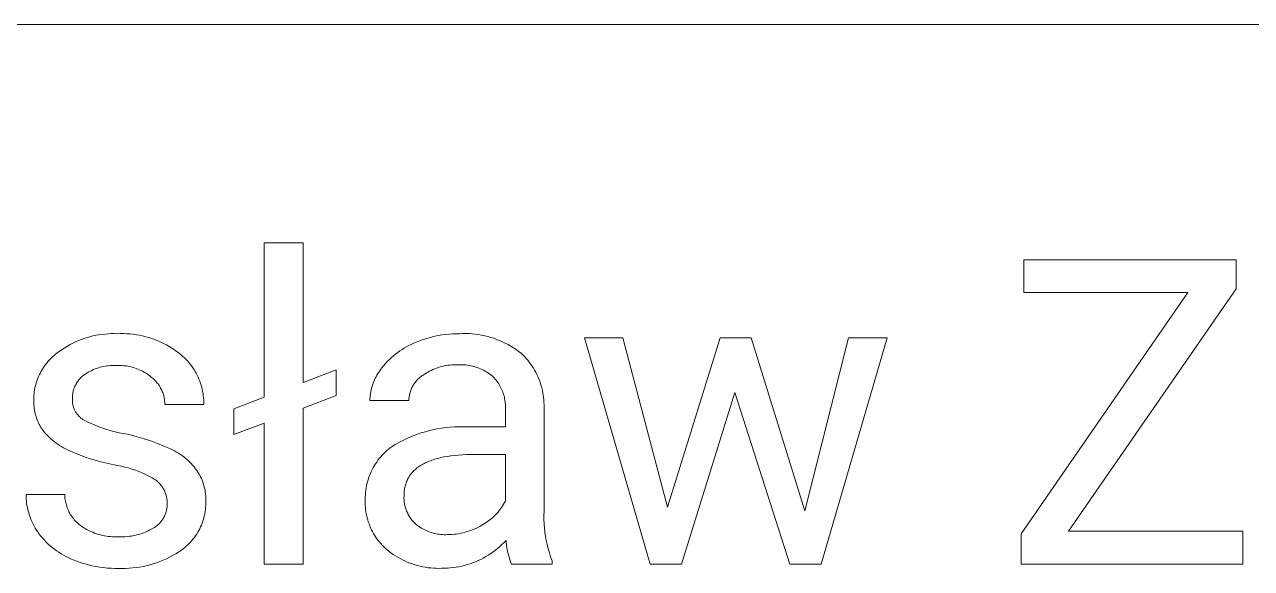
# Model space of a CAD drawing. Header units: millimetres. Extents: x -665 to 1920, y -373 to 1434.
# Drawn here: x 1294 to 1392.7, y -127.6 to -83.9 of the extents above; entities that cross this region are included whole.
import ezdxf

# ---------------------------------------------------------------- set-up
doc = ezdxf.new("R2010")
doc.units = ezdxf.units.MM
doc.header["$MEASUREMENT"] = 0
doc.layers.add('Domyślny', color=7, linetype='Continuous', true_color=0x000000)

msp = doc.modelspace()

# ---------------------------------------------------------------- linework, layer by layer
at = {"layer": 'Domyślny', "color": 18, "lineweight": 15, "true_color": 0x000000}
for p, q in [((1918.032, -83.877), (943.275, -83.877)), ((1313.253, -113.857), (1313.253, -101.441)), ((1313.253, -101.441), (1316.379, -101.441)), ((1316.379, -101.441), (1316.379, -112.661)), ((1374.367, -105.434), (1374.367, -102.79)), ((1374.367, -102.79), (1391.434, -102.79)), ((1391.434, -102.79), (1391.434, -105.141)), ((1374.152, -124.851), (1387.567, -105.434)), ((1387.567, -105.434), (1374.367, -105.434)), ((1391.434, -105.141), (1377.966, -124.636)), ((1297.638, -109.617), (1297.857, -109.504)), ((1297.857, -109.504), (1298.08, -109.398)), ((1298.08, -109.398), (1298.307, -109.299)), ((1298.307, -109.299), (1298.536, -109.208)), ((1298.536, -109.208), (1298.769, -109.125)), ((1298.769, -109.125), (1299.004, -109.05)), ((1299.004, -109.05), (1299.242, -108.982)), ((1299.242, -108.982), (1299.481, -108.923)), ((1299.481, -108.923), (1299.723, -108.871)), ((1299.723, -108.871), (1299.966, -108.828)), ((1299.966, -108.828), (1300.211, -108.793)), ((1300.211, -108.793), (1300.456, -108.766)), ((1300.456, -108.766), (1300.703, -108.747)), ((1300.703, -108.747), (1300.949, -108.737)), ((1300.949, -108.737), (1301.196, -108.735)), ((1301.196, -108.735), (1301.443, -108.741)), ((1301.443, -108.741), (1301.699, -108.733)), ((1301.699, -108.733), (1301.955, -108.735)), ((1301.955, -108.735), (1302.211, -108.745)), ((1302.211, -108.745), (1302.466, -108.763)), ((1302.466, -108.763), (1302.72, -108.79)), ((1302.72, -108.79), (1302.974, -108.826)), ((1302.974, -108.826), (1303.226, -108.87)), ((1303.226, -108.87), (1303.476, -108.923)), ((1303.476, -108.923), (1303.724, -108.984)), ((1303.724, -108.984), (1303.971, -109.054)), ((1303.971, -109.054), (1304.214, -109.132)), ((1304.214, -109.132), (1304.455, -109.218)), ((1304.455, -109.218), (1304.693, -109.312)), ((1304.693, -109.312), (1304.928, -109.414)), ((1304.928, -109.414), (1305.159, -109.524)), ((1305.159, -109.524), (1305.386, -109.642)), ((1325.137, -109.574), (1325.34, -109.482)), ((1325.34, -109.482), (1325.606, -109.371)), ((1325.606, -109.371), (1325.876, -109.268)), ((1325.876, -109.268), (1326.149, -109.174)), ((1326.149, -109.174), (1326.425, -109.089)), ((1326.425, -109.089), (1326.704, -109.013)), ((1326.704, -109.013), (1326.984, -108.946)), ((1326.984, -108.946), (1327.267, -108.889)), ((1327.267, -108.889), (1327.552, -108.841)), ((1327.552, -108.841), (1327.838, -108.802)), ((1327.838, -108.802), (1328.126, -108.773)), ((1328.126, -108.773), (1328.414, -108.753)), ((1328.414, -108.753), (1328.702, -108.743)), ((1328.702, -108.743), (1328.991, -108.742)), ((1328.991, -108.742), (1329.243, -108.732)), ((1329.243, -108.732), (1329.494, -108.731)), ((1329.494, -108.731), (1329.746, -108.739)), ((1329.746, -108.739), (1329.997, -108.755)), ((1329.997, -108.755), (1330.248, -108.781)), ((1330.248, -108.781), (1330.497, -108.815)), ((1330.497, -108.815), (1330.746, -108.857)), ((1330.746, -108.857), (1330.992, -108.909)), ((1330.992, -108.909), (1331.237, -108.968)), ((1331.237, -108.968), (1331.479, -109.037)), ((1331.479, -109.037), (1331.719, -109.114)), ((1331.719, -109.114), (1331.956, -109.199)), ((1331.956, -109.199), (1332.19, -109.292)), ((1332.19, -109.292), (1332.42, -109.393)), ((1332.42, -109.393), (1332.647, -109.502)), ((1332.647, -109.502), (1332.87, -109.62)), ((1344.299, -127.276), (1339.012, -109.081)), ((1339.012, -109.081), (1342.112, -109.081)), ((1342.112, -109.081), (1345.694, -122.703)), ((1345.694, -122.703), (1349.931, -109.081)), ((1349.931, -109.081), (1352.436, -109.081)), ((1352.436, -109.081), (1356.759, -122.987)), ((1356.759, -122.987), (1360.255, -109.081)), ((1363.372, -109.081), (1358.068, -127.276)), ((1360.255, -109.081), (1363.372, -109.081)), ((1296.23, -110.602), (1296.351, -110.494)), ((1296.351, -110.494), (1296.476, -110.39)), ((1296.476, -110.39), (1296.604, -110.291)), ((1296.604, -110.291), (1296.801, -110.142)), ((1296.801, -110.142), (1297.004, -110.001)), ((1297.004, -110.001), (1297.211, -109.866)), ((1297.211, -109.866), (1297.422, -109.738)), ((1297.422, -109.738), (1297.638, -109.617)), ((1305.386, -109.642), (1305.609, -109.768)), ((1305.609, -109.768), (1305.828, -109.9)), ((1305.828, -109.9), (1306.042, -110.041)), ((1306.042, -110.041), (1306.251, -110.188)), ((1306.251, -110.188), (1306.455, -110.343)), ((1306.455, -110.343), (1306.589, -110.452)), ((1306.589, -110.452), (1306.72, -110.566)), ((1323.48, -110.679), (1323.647, -110.532)), ((1323.647, -110.532), (1323.819, -110.392)), ((1323.819, -110.392), (1323.995, -110.256)), ((1323.995, -110.256), (1324.176, -110.127)), ((1324.176, -110.127), (1324.361, -110.004)), ((1324.361, -110.004), (1324.55, -109.887)), ((1324.55, -109.887), (1324.742, -109.776)), ((1324.742, -109.776), (1324.938, -109.672)), ((1324.938, -109.672), (1325.137, -109.574)), ((1332.87, -109.62), (1333.089, -109.744)), ((1333.089, -109.744), (1333.303, -109.877)), ((1333.303, -109.877), (1333.513, -110.017)), ((1333.513, -110.017), (1333.717, -110.164)), ((1333.717, -110.164), (1333.916, -110.318)), ((1333.916, -110.318), (1334.058, -110.451)), ((1334.058, -110.451), (1334.194, -110.589)), ((1295.409, -111.602), (1295.496, -111.465)), ((1295.496, -111.465), (1295.588, -111.332)), ((1295.588, -111.332), (1295.684, -111.201)), ((1295.684, -111.201), (1295.785, -111.074)), ((1295.785, -111.074), (1295.89, -110.95)), ((1295.89, -110.95), (1295.999, -110.83)), ((1295.999, -110.83), (1296.113, -110.714)), ((1296.113, -110.714), (1296.23, -110.602)), ((1299.92, -111.484), (1299.787, -111.529)), ((1300.055, -111.444), (1299.92, -111.484)), ((1300.19, -111.409), (1300.055, -111.444)), ((1300.327, -111.378), (1300.19, -111.409)), ((1300.465, -111.352), (1300.327, -111.378)), ((1300.604, -111.33), (1300.465, -111.352)), ((1300.743, -111.313), (1300.604, -111.33)), ((1300.883, -111.301), (1300.743, -111.313)), ((1301.023, -111.293), (1300.883, -111.301)), ((1301.163, -111.29), (1301.023, -111.293)), ((1301.303, -111.292), (1301.163, -111.29)), ((1301.443, -111.298), (1301.303, -111.292)), ((1301.584, -111.296), (1301.443, -111.298)), ((1301.724, -111.298), (1301.584, -111.296)), ((1301.864, -111.305), (1301.724, -111.298)), ((1302.004, -111.317), (1301.864, -111.305)), ((1302.143, -111.334), (1302.004, -111.317)), ((1302.282, -111.356), (1302.143, -111.334)), ((1302.42, -111.382), (1302.282, -111.356)), ((1302.557, -111.414), (1302.42, -111.382)), ((1302.693, -111.45), (1302.557, -111.414)), ((1302.827, -111.49), (1302.693, -111.45)), ((1302.96, -111.535), (1302.827, -111.49)), ((1306.72, -110.566), (1306.847, -110.684)), ((1306.847, -110.684), (1306.97, -110.807)), ((1306.97, -110.807), (1307.088, -110.934)), ((1307.088, -110.934), (1307.202, -111.064)), ((1307.202, -111.064), (1307.311, -111.199)), ((1307.311, -111.199), (1307.416, -111.337)), ((1307.416, -111.337), (1307.516, -111.479)), ((1307.516, -111.479), (1307.611, -111.624)), ((1322.634, -111.601), (1322.722, -111.489)), ((1322.722, -111.489), (1322.863, -111.317)), ((1322.863, -111.317), (1323.009, -111.15)), ((1323.009, -111.15), (1323.161, -110.988)), ((1323.161, -110.988), (1323.318, -110.831)), ((1323.318, -110.831), (1323.48, -110.679)), ((1327.117, -111.51), (1326.971, -111.565)), ((1327.266, -111.459), (1327.117, -111.51)), ((1327.416, -111.414), (1327.266, -111.459)), ((1327.567, -111.374), (1327.416, -111.414)), ((1327.72, -111.339), (1327.567, -111.374)), ((1327.874, -111.31), (1327.72, -111.339)), ((1328.029, -111.286), (1327.874, -111.31)), ((1328.184, -111.268), (1328.029, -111.286)), ((1328.34, -111.254), (1328.184, -111.268)), ((1328.497, -111.247), (1328.34, -111.254)), ((1328.653, -111.244), (1328.497, -111.247)), ((1328.81, -111.248), (1328.653, -111.244)), ((1328.945, -111.241), (1328.81, -111.248)), ((1329.081, -111.238), (1328.945, -111.241)), ((1329.216, -111.241), (1329.081, -111.238)), ((1329.351, -111.248), (1329.216, -111.241)), ((1329.486, -111.259), (1329.351, -111.248)), ((1329.62, -111.275), (1329.486, -111.259)), ((1329.754, -111.296), (1329.62, -111.275)), ((1329.887, -111.321), (1329.754, -111.296)), ((1330.019, -111.351), (1329.887, -111.321)), ((1330.15, -111.385), (1330.019, -111.351)), ((1330.279, -111.424), (1330.15, -111.385)), ((1330.408, -111.467), (1330.279, -111.424)), ((1330.534, -111.514), (1330.408, -111.467)), ((1330.659, -111.566), (1330.534, -111.514)), ((1334.194, -110.589), (1334.326, -110.732)), ((1334.326, -110.732), (1334.453, -110.879)), ((1334.453, -110.879), (1334.575, -111.03)), ((1334.575, -111.03), (1334.691, -111.186)), ((1334.691, -111.186), (1334.802, -111.345)), ((1334.802, -111.345), (1334.908, -111.508)), ((1334.908, -111.508), (1335.008, -111.675)), ((1294.938, -112.633), (1294.99, -112.479)), ((1294.99, -112.479), (1295.047, -112.327)), ((1295.047, -112.327), (1295.109, -112.178)), ((1295.109, -112.178), (1295.177, -112.03)), ((1295.177, -112.03), (1295.249, -111.885)), ((1295.249, -111.885), (1295.327, -111.742)), ((1295.327, -111.742), (1295.409, -111.602)), ((1298.328, -112.482), (1298.279, -112.546)), ((1298.379, -112.42), (1298.328, -112.482)), ((1298.432, -112.359), (1298.379, -112.42)), ((1298.487, -112.301), (1298.432, -112.359)), ((1298.544, -112.244), (1298.487, -112.301)), ((1298.603, -112.19), (1298.544, -112.244)), ((1298.664, -112.137), (1298.603, -112.19)), ((1298.727, -112.087), (1298.664, -112.137)), ((1298.791, -112.039), (1298.727, -112.087)), ((1298.908, -111.961), (1298.791, -112.039)), ((1299.027, -111.887), (1298.908, -111.961)), ((1299.148, -111.816), (1299.027, -111.887)), ((1299.272, -111.75), (1299.148, -111.816)), ((1299.398, -111.689), (1299.272, -111.75)), ((1299.526, -111.631), (1299.398, -111.689)), ((1299.656, -111.578), (1299.526, -111.631)), ((1299.787, -111.529), (1299.656, -111.578)), ((1303.091, -111.585), (1302.96, -111.535)), ((1303.221, -111.64), (1303.091, -111.585)), ((1303.348, -111.699), (1303.221, -111.64)), ((1303.473, -111.762), (1303.348, -111.699)), ((1303.596, -111.829), (1303.473, -111.762)), ((1303.717, -111.901), (1303.596, -111.829)), ((1303.835, -111.977), (1303.717, -111.901)), ((1303.951, -112.057), (1303.835, -111.977)), ((1304.063, -112.141), (1303.951, -112.057)), ((1304.173, -112.228), (1304.063, -112.141)), ((1304.249, -112.289), (1304.173, -112.228)), ((1304.323, -112.353), (1304.249, -112.289)), ((1304.395, -112.419), (1304.323, -112.353)), ((1304.465, -112.487), (1304.395, -112.419)), ((1304.532, -112.558), (1304.465, -112.487)), ((1307.611, -111.624), (1307.701, -111.772)), ((1307.701, -111.772), (1307.786, -111.923)), ((1307.786, -111.923), (1307.866, -112.077)), ((1307.866, -112.077), (1307.94, -112.234)), ((1307.94, -112.234), (1308.009, -112.393)), ((1308.009, -112.393), (1308.073, -112.554)), ((1316.379, -112.661), (1319.039, -111.636)), ((1319.039, -111.636), (1319.039, -113.702)), ((1322.07, -112.592), (1322.126, -112.46)), ((1322.126, -112.46), (1322.186, -112.33)), ((1322.186, -112.33), (1322.25, -112.203)), ((1322.25, -112.203), (1322.319, -112.078)), ((1322.319, -112.078), (1322.392, -111.955)), ((1322.392, -111.955), (1322.468, -111.834)), ((1322.468, -111.834), (1322.549, -111.716)), ((1322.549, -111.716), (1322.634, -111.601)), ((1325.565, -112.464), (1325.509, -112.526)), ((1325.623, -112.404), (1325.565, -112.464)), ((1325.683, -112.347), (1325.623, -112.404)), ((1325.745, -112.291), (1325.683, -112.347)), ((1325.809, -112.238), (1325.745, -112.291)), ((1325.875, -112.187), (1325.809, -112.238)), ((1325.943, -112.138), (1325.875, -112.187)), ((1326.012, -112.091), (1325.943, -112.138)), ((1326.14, -112.002), (1326.012, -112.091)), ((1326.272, -111.917), (1326.14, -112.002)), ((1326.407, -111.837), (1326.272, -111.917)), ((1326.544, -111.762), (1326.407, -111.837)), ((1326.684, -111.692), (1326.544, -111.762)), ((1326.826, -111.626), (1326.684, -111.692)), ((1326.971, -111.565), (1326.826, -111.626)), ((1330.783, -111.621), (1330.659, -111.566)), ((1330.904, -111.682), (1330.783, -111.621)), ((1331.023, -111.746), (1330.904, -111.682)), ((1331.14, -111.814), (1331.023, -111.746)), ((1331.255, -111.886), (1331.14, -111.814)), ((1331.367, -111.962), (1331.255, -111.886)), ((1331.476, -112.042), (1331.367, -111.962)), ((1331.582, -112.125), (1331.476, -112.042)), ((1331.686, -112.212), (1331.582, -112.125)), ((1331.767, -112.299), (1331.686, -112.212)), ((1331.845, -112.389), (1331.767, -112.299)), ((1331.919, -112.482), (1331.845, -112.389)), ((1331.991, -112.577), (1331.919, -112.482)), ((1335.008, -111.675), (1335.102, -111.844)), ((1335.102, -111.844), (1335.19, -112.017)), ((1335.19, -112.017), (1335.273, -112.193)), ((1335.273, -112.193), (1335.349, -112.372)), ((1335.349, -112.372), (1335.419, -112.553)), ((1294.742, -113.585), (1294.761, -113.424)), ((1294.761, -113.424), (1294.785, -113.263)), ((1294.785, -113.263), (1294.815, -113.104)), ((1294.815, -113.104), (1294.851, -112.946)), ((1294.851, -112.946), (1294.892, -112.789)), ((1294.892, -112.789), (1294.938, -112.633)), ((1297.866, -113.496), (1297.853, -113.576)), ((1297.882, -113.418), (1297.866, -113.496)), ((1297.901, -113.339), (1297.882, -113.418)), ((1297.923, -113.262), (1297.901, -113.339)), ((1297.947, -113.185), (1297.923, -113.262)), ((1297.974, -113.11), (1297.947, -113.185)), ((1298.003, -113.035), (1297.974, -113.11)), ((1298.035, -112.961), (1298.003, -113.035)), ((1298.07, -112.889), (1298.035, -112.961)), ((1298.107, -112.817), (1298.07, -112.889)), ((1298.146, -112.747), (1298.107, -112.817)), ((1298.188, -112.679), (1298.146, -112.747)), ((1298.233, -112.611), (1298.188, -112.679)), ((1298.279, -112.546), (1298.233, -112.611)), ((1304.596, -112.632), (1304.532, -112.558)), ((1304.658, -112.707), (1304.596, -112.632)), ((1304.718, -112.785), (1304.658, -112.707)), ((1304.774, -112.864), (1304.718, -112.785)), ((1304.828, -112.946), (1304.774, -112.864)), ((1304.879, -113.029), (1304.828, -112.946)), ((1304.927, -113.114), (1304.879, -113.029)), ((1304.972, -113.2), (1304.927, -113.114)), ((1305.014, -113.289), (1304.972, -113.2)), ((1305.053, -113.378), (1305.014, -113.289)), ((1305.089, -113.469), (1305.053, -113.378)), ((1305.121, -113.561), (1305.089, -113.469)), ((1308.073, -112.554), (1308.131, -112.718)), ((1308.131, -112.718), (1308.183, -112.883)), ((1308.183, -112.883), (1308.23, -113.05)), ((1308.23, -113.05), (1308.27, -113.219)), ((1308.27, -113.219), (1308.305, -113.389)), ((1308.305, -113.389), (1308.335, -113.56)), ((1321.806, -113.554), (1321.83, -113.413)), ((1321.83, -113.413), (1321.859, -113.273)), ((1321.859, -113.273), (1321.892, -113.134)), ((1321.892, -113.134), (1321.93, -112.997)), ((1321.93, -112.997), (1321.972, -112.86)), ((1321.972, -112.86), (1322.019, -112.725)), ((1322.019, -112.725), (1322.07, -112.592)), ((1324.99, -113.466), (1324.968, -113.547)), ((1325.015, -113.387), (1324.99, -113.466)), ((1325.042, -113.308), (1325.015, -113.387)), ((1325.072, -113.23), (1325.042, -113.308)), ((1325.105, -113.154), (1325.072, -113.23)), ((1325.14, -113.078), (1325.105, -113.154)), ((1325.178, -113.004), (1325.14, -113.078)), ((1325.218, -112.931), (1325.178, -113.004)), ((1325.261, -112.86), (1325.218, -112.931)), ((1325.306, -112.789), (1325.261, -112.86)), ((1325.353, -112.721), (1325.306, -112.789)), ((1325.403, -112.654), (1325.353, -112.721)), ((1325.455, -112.589), (1325.403, -112.654)), ((1325.509, -112.526), (1325.455, -112.589)), ((1332.059, -112.674), (1331.991, -112.577)), ((1332.124, -112.774), (1332.059, -112.674)), ((1332.185, -112.876), (1332.124, -112.774)), ((1332.243, -112.979), (1332.185, -112.876)), ((1332.298, -113.085), (1332.243, -112.979)), ((1332.349, -113.192), (1332.298, -113.085)), ((1332.396, -113.302), (1332.349, -113.192)), ((1332.44, -113.412), (1332.396, -113.302)), ((1332.479, -113.524), (1332.44, -113.412)), ((1335.419, -112.553), (1335.483, -112.737)), ((1335.483, -112.737), (1335.541, -112.922)), ((1335.541, -112.922), (1335.592, -113.109)), ((1335.592, -113.109), (1335.637, -113.298)), ((1335.637, -113.298), (1335.676, -113.489)), ((1335.676, -113.489), (1335.707, -113.68)), ((1351.127, -113.481), (1346.822, -127.276)), ((1355.545, -127.276), (1351.127, -113.481)), ((1294.717, -114.207), (1294.718, -114.071)), ((1294.719, -114.344), (1294.717, -114.207)), ((1294.718, -114.071), (1294.721, -113.909)), ((1294.727, -114.48), (1294.719, -114.344)), ((1294.721, -113.909), (1294.728, -113.747)), ((1294.739, -114.615), (1294.727, -114.48)), ((1294.728, -113.747), (1294.742, -113.585)), ((1297.827, -113.976), (1297.824, -114.041)), ((1297.824, -114.041), (1297.824, -114.106)), ((1297.824, -114.106), (1297.827, -114.171)), ((1297.829, -113.816), (1297.826, -113.896)), ((1297.826, -113.896), (1297.827, -113.976)), ((1297.827, -114.171), (1297.831, -114.236)), ((1297.834, -113.735), (1297.829, -113.816)), ((1297.831, -114.236), (1297.838, -114.301)), ((1297.842, -113.655), (1297.834, -113.735)), ((1297.838, -114.301), (1297.847, -114.365)), ((1297.853, -113.576), (1297.842, -113.655)), ((1297.847, -114.365), (1297.858, -114.429)), ((1297.858, -114.429), (1297.871, -114.493)), ((1305.151, -113.654), (1305.121, -113.561)), ((1305.177, -113.748), (1305.151, -113.654)), ((1305.2, -113.843), (1305.177, -113.748)), ((1305.219, -113.939), (1305.2, -113.843)), ((1305.235, -114.035), (1305.219, -113.939)), ((1305.248, -114.132), (1305.235, -114.035)), ((1305.258, -114.229), (1305.248, -114.132)), ((1305.264, -114.326), (1305.258, -114.229)), ((1305.266, -114.424), (1305.264, -114.326)), ((1308.392, -114.424), (1305.266, -114.424)), ((1308.335, -113.56), (1308.358, -113.732)), ((1308.358, -113.732), (1308.375, -113.904)), ((1308.375, -113.904), (1308.387, -114.077)), ((1308.387, -114.077), (1308.393, -114.251)), ((1308.393, -114.251), (1308.392, -114.424)), ((1310.825, -114.779), (1313.253, -113.857)), ((1319.039, -113.702), (1316.379, -114.727)), ((1321.758, -114.124), (1321.763, -113.981)), ((1324.892, -114.124), (1321.758, -114.124)), ((1321.763, -113.981), (1321.773, -113.838)), ((1321.773, -113.838), (1321.787, -113.696)), ((1321.787, -113.696), (1321.806, -113.554)), ((1324.895, -114.04), (1324.892, -114.124)), ((1324.9, -113.957), (1324.895, -114.04)), ((1324.908, -113.874), (1324.9, -113.957)), ((1324.919, -113.792), (1324.908, -113.874)), ((1324.933, -113.71), (1324.919, -113.792)), ((1324.949, -113.628), (1324.933, -113.71)), ((1324.968, -113.547), (1324.949, -113.628)), ((1332.515, -113.638), (1332.479, -113.524)), ((1332.548, -113.752), (1332.515, -113.638)), ((1332.576, -113.868), (1332.548, -113.752)), ((1332.6, -113.984), (1332.576, -113.868)), ((1332.621, -114.101), (1332.6, -113.984)), ((1332.637, -114.219), (1332.621, -114.101)), ((1332.649, -114.337), (1332.637, -114.219)), ((1332.658, -114.456), (1332.649, -114.337)), ((1332.662, -114.575), (1332.658, -114.456)), ((1335.707, -113.68), (1335.733, -113.873)), ((1335.733, -113.873), (1335.751, -114.066)), ((1335.751, -114.066), (1335.763, -114.26)), ((1335.763, -114.26), (1335.769, -114.455)), ((1335.769, -114.455), (1335.768, -114.649)), ((1294.756, -114.751), (1294.739, -114.615)), ((1294.777, -114.885), (1294.756, -114.751)), ((1294.802, -115.019), (1294.777, -114.885)), ((1294.833, -115.152), (1294.802, -115.019)), ((1294.867, -115.284), (1294.833, -115.152)), ((1294.906, -115.414), (1294.867, -115.284)), ((1294.95, -115.543), (1294.906, -115.414)), ((1297.871, -114.493), (1297.887, -114.556)), ((1297.887, -114.556), (1297.905, -114.618)), ((1297.905, -114.618), (1297.925, -114.68)), ((1297.925, -114.68), (1297.947, -114.741)), ((1297.947, -114.741), (1297.971, -114.801)), ((1297.971, -114.801), (1297.997, -114.861)), ((1297.997, -114.861), (1298.025, -114.919)), ((1298.025, -114.919), (1298.056, -114.977)), ((1298.056, -114.977), (1298.088, -115.033)), ((1298.088, -115.033), (1298.122, -115.088)), ((1298.122, -115.088), (1298.159, -115.142)), ((1298.159, -115.142), (1298.197, -115.195)), ((1298.197, -115.195), (1298.236, -115.246)), ((1298.236, -115.246), (1298.278, -115.296)), ((1298.278, -115.296), (1298.321, -115.345)), ((1298.321, -115.345), (1298.366, -115.392)), ((1298.366, -115.392), (1298.413, -115.437)), ((1298.413, -115.437), (1298.461, -115.481)), ((1310.825, -116.845), (1310.825, -114.779)), ((1316.379, -114.727), (1316.379, -127.273)), ((1332.659, -114.812), (1332.663, -114.694)), ((1332.659, -116.242), (1332.659, -114.812)), ((1332.663, -114.694), (1332.662, -114.575)), ((1335.768, -114.649), (1335.768, -123.018)), ((1294.998, -115.671), (1294.95, -115.543)), ((1295.05, -115.797), (1294.998, -115.671)), ((1295.106, -115.921), (1295.05, -115.797)), ((1295.167, -116.043), (1295.106, -115.921)), ((1295.232, -116.163), (1295.167, -116.043)), ((1295.3, -116.281), (1295.232, -116.163)), ((1295.373, -116.396), (1295.3, -116.281)), ((1295.481, -116.538), (1295.373, -116.396)), ((1298.461, -115.481), (1298.51, -115.523)), ((1298.51, -115.523), (1298.561, -115.563)), ((1298.561, -115.563), (1298.614, -115.601)), ((1298.614, -115.601), (1298.667, -115.638)), ((1298.667, -115.638), (1298.722, -115.673)), ((1298.722, -115.673), (1299.026, -115.827)), ((1299.026, -115.827), (1299.334, -115.972)), ((1299.334, -115.972), (1299.647, -116.107)), ((1299.647, -116.107), (1299.964, -116.231)), ((1299.964, -116.231), (1300.285, -116.346)), ((1300.285, -116.346), (1300.609, -116.451)), ((1300.609, -116.451), (1300.937, -116.545)), ((1313.253, -115.924), (1310.825, -116.845)), ((1313.253, -127.273), (1313.253, -115.924)), ((1326.806, -116.47), (1327.154, -116.399)), ((1327.154, -116.399), (1327.504, -116.34)), ((1327.504, -116.34), (1327.856, -116.293)), ((1327.856, -116.293), (1328.209, -116.258)), ((1328.209, -116.258), (1328.563, -116.236)), ((1328.563, -116.236), (1328.918, -116.225)), ((1328.918, -116.225), (1329.273, -116.228)), ((1329.273, -116.228), (1329.628, -116.242)), ((1329.628, -116.242), (1332.659, -116.242)), ((1295.594, -116.676), (1295.481, -116.538)), ((1295.711, -116.81), (1295.594, -116.676)), ((1295.833, -116.941), (1295.711, -116.81)), ((1295.959, -117.067), (1295.833, -116.941)), ((1296.09, -117.189), (1295.959, -117.067)), ((1296.224, -117.307), (1296.09, -117.189)), ((1296.362, -117.42), (1296.224, -117.307)), ((1296.503, -117.528), (1296.362, -117.42)), ((1300.937, -116.545), (1301.267, -116.63)), ((1301.267, -116.63), (1301.599, -116.703)), ((1301.599, -116.703), (1301.934, -116.766)), ((1301.934, -116.766), (1302.49, -116.889)), ((1302.49, -116.889), (1303.042, -117.03)), ((1303.042, -117.03), (1303.589, -117.19)), ((1303.589, -117.19), (1304.13, -117.367)), ((1304.13, -117.367), (1304.665, -117.563)), ((1324.153, -117.459), (1324.468, -117.296)), ((1324.468, -117.296), (1324.789, -117.143)), ((1324.789, -117.143), (1325.115, -117.002)), ((1325.115, -117.002), (1325.445, -116.873)), ((1325.445, -116.873), (1325.78, -116.754)), ((1325.78, -116.754), (1326.119, -116.648)), ((1326.119, -116.648), (1326.461, -116.553)), ((1326.461, -116.553), (1326.806, -116.47)), ((1296.649, -117.632), (1296.503, -117.528)), ((1296.797, -117.731), (1296.649, -117.632)), ((1296.949, -117.825), (1296.797, -117.731)), ((1297.104, -117.913), (1296.949, -117.825)), ((1297.262, -117.997), (1297.104, -117.913)), ((1297.422, -118.075), (1297.262, -117.997)), ((1297.873, -118.278), (1297.422, -118.075)), ((1298.33, -118.467), (1297.873, -118.278)), ((1304.665, -117.563), (1305.193, -117.776)), ((1305.193, -117.776), (1305.714, -118.006)), ((1305.714, -118.006), (1305.882, -118.086)), ((1305.882, -118.086), (1306.047, -118.172)), ((1306.047, -118.172), (1306.209, -118.263)), ((1306.209, -118.263), (1306.368, -118.36)), ((1306.368, -118.36), (1306.523, -118.463)), ((1322.747, -118.515), (1322.869, -118.388)), ((1322.869, -118.388), (1322.995, -118.265)), ((1322.995, -118.265), (1323.126, -118.146)), ((1323.126, -118.146), (1323.26, -118.032)), ((1323.26, -118.032), (1323.398, -117.922)), ((1323.398, -117.922), (1323.54, -117.818)), ((1323.54, -117.818), (1323.844, -117.633)), ((1323.844, -117.633), (1324.153, -117.459)), ((1298.793, -118.642), (1298.33, -118.467)), ((1299.261, -118.801), (1298.793, -118.642)), ((1299.734, -118.946), (1299.261, -118.801)), ((1300.211, -119.076), (1299.734, -118.946)), ((1300.692, -119.19), (1300.211, -119.076)), ((1301.176, -119.289), (1300.692, -119.19)), ((1301.468, -119.339), (1301.176, -119.289)), ((1301.757, -119.398), (1301.468, -119.339)), ((1302.045, -119.466), (1301.757, -119.398)), ((1306.523, -118.463), (1306.675, -118.57)), ((1306.675, -118.57), (1306.823, -118.683)), ((1306.823, -118.683), (1306.967, -118.801)), ((1306.967, -118.801), (1307.107, -118.924)), ((1307.107, -118.924), (1307.242, -119.051)), ((1307.242, -119.051), (1307.373, -119.183)), ((1307.373, -119.183), (1307.5, -119.32)), ((1307.5, -119.32), (1307.621, -119.461)), ((1322.026, -119.514), (1322.114, -119.361)), ((1322.114, -119.361), (1322.207, -119.211)), ((1322.207, -119.211), (1322.305, -119.065)), ((1322.305, -119.065), (1322.409, -118.922)), ((1322.409, -118.922), (1322.517, -118.783)), ((1322.517, -118.783), (1322.63, -118.647)), ((1322.63, -118.647), (1322.747, -118.515)), ((1325.757, -119.393), (1325.675, -119.449)), ((1325.842, -119.338), (1325.757, -119.393)), ((1325.93, -119.285), (1325.842, -119.338)), ((1326.02, -119.233), (1325.93, -119.285)), ((1326.114, -119.183), (1326.02, -119.233)), ((1326.21, -119.135), (1326.114, -119.183)), ((1326.309, -119.088), (1326.21, -119.135)), ((1326.411, -119.043), (1326.309, -119.088)), ((1326.515, -119), (1326.411, -119.043)), ((1326.623, -118.958), (1326.515, -119)), ((1326.733, -118.918), (1326.623, -118.958)), ((1326.846, -118.879), (1326.733, -118.918)), ((1326.962, -118.843), (1326.846, -118.879)), ((1327.081, -118.807), (1326.962, -118.843)), ((1327.202, -118.774), (1327.081, -118.807)), ((1327.326, -118.742), (1327.202, -118.774)), ((1327.453, -118.712), (1327.326, -118.742)), ((1327.716, -118.656), (1327.453, -118.712)), ((1327.99, -118.607), (1327.716, -118.656)), ((1328.275, -118.564), (1327.99, -118.607)), ((1328.571, -118.528), (1328.275, -118.564)), ((1328.879, -118.499), (1328.571, -118.528)), ((1329.198, -118.476), (1328.879, -118.499)), ((1329.528, -118.459), (1329.198, -118.476)), ((1329.869, -118.449), (1329.528, -118.459)), ((1330.222, -118.446), (1329.869, -118.449)), ((1332.659, -118.446), (1330.222, -118.446)), ((1332.659, -122.183), (1332.659, -118.446)), ((1302.33, -119.543), (1302.045, -119.466)), ((1302.613, -119.63), (1302.33, -119.543)), ((1302.892, -119.726), (1302.613, -119.63)), ((1303.169, -119.831), (1302.892, -119.726)), ((1303.441, -119.945), (1303.169, -119.831)), ((1303.71, -120.067), (1303.441, -119.945)), ((1303.975, -120.198), (1303.71, -120.067)), ((1304.236, -120.338), (1303.975, -120.198)), ((1304.492, -120.486), (1304.236, -120.338)), ((1307.621, -119.461), (1307.738, -119.605)), ((1307.738, -119.605), (1307.85, -119.754)), ((1307.85, -119.754), (1307.929, -119.877)), ((1307.929, -119.877), (1308.003, -120.002)), ((1308.003, -120.002), (1308.073, -120.129)), ((1308.073, -120.129), (1308.139, -120.259)), ((1308.139, -120.259), (1308.2, -120.391)), ((1308.2, -120.391), (1308.257, -120.525)), ((1321.612, -120.486), (1321.667, -120.318)), ((1321.667, -120.318), (1321.727, -120.152)), ((1321.727, -120.152), (1321.794, -119.989)), ((1321.794, -119.989), (1321.866, -119.828)), ((1321.866, -119.828), (1321.943, -119.669)), ((1321.943, -119.669), (1322.026, -119.514)), ((1324.839, -120.371), (1324.817, -120.411)), ((1324.86, -120.332), (1324.839, -120.371)), ((1324.883, -120.292), (1324.86, -120.332)), ((1324.906, -120.254), (1324.883, -120.292)), ((1324.93, -120.216), (1324.906, -120.254)), ((1324.955, -120.178), (1324.93, -120.216)), ((1324.98, -120.14), (1324.955, -120.178)), ((1325.006, -120.103), (1324.98, -120.14)), ((1325.033, -120.067), (1325.006, -120.103)), ((1325.061, -120.031), (1325.033, -120.067)), ((1325.089, -119.995), (1325.061, -120.031)), ((1325.118, -119.959), (1325.089, -119.995)), ((1325.178, -119.89), (1325.118, -119.959)), ((1325.24, -119.822), (1325.178, -119.89)), ((1325.306, -119.756), (1325.24, -119.822)), ((1325.374, -119.691), (1325.306, -119.756)), ((1325.445, -119.628), (1325.374, -119.691)), ((1325.519, -119.567), (1325.445, -119.628)), ((1325.595, -119.507), (1325.519, -119.567)), ((1325.675, -119.449), (1325.595, -119.507)), ((1304.554, -120.533), (1304.492, -120.486)), ((1304.616, -120.582), (1304.554, -120.533)), ((1304.675, -120.633), (1304.616, -120.582)), ((1304.733, -120.686), (1304.675, -120.633)), ((1304.789, -120.741), (1304.733, -120.686)), ((1304.843, -120.798), (1304.789, -120.741)), ((1304.895, -120.856), (1304.843, -120.798)), ((1304.945, -120.917), (1304.895, -120.856)), ((1304.993, -120.979), (1304.945, -120.917)), ((1305.039, -121.043), (1304.993, -120.979)), ((1305.083, -121.108), (1305.039, -121.043)), ((1305.124, -121.175), (1305.083, -121.108)), ((1305.163, -121.243), (1305.124, -121.175)), ((1305.2, -121.312), (1305.163, -121.243)), ((1305.234, -121.382), (1305.2, -121.312)), ((1305.266, -121.454), (1305.234, -121.382)), ((1308.257, -120.525), (1308.309, -120.661)), ((1308.309, -120.661), (1308.356, -120.799)), ((1308.356, -120.799), (1308.398, -120.938)), ((1308.398, -120.938), (1308.436, -121.079)), ((1308.436, -121.079), (1308.468, -121.221)), ((1308.468, -121.221), (1308.496, -121.364)), ((1308.496, -121.364), (1308.518, -121.508)), ((1321.405, -121.522), (1321.425, -121.346)), ((1321.425, -121.346), (1321.45, -121.172)), ((1321.45, -121.172), (1321.482, -120.998)), ((1321.482, -120.998), (1321.519, -120.826)), ((1321.519, -120.826), (1321.562, -120.655)), ((1321.562, -120.655), (1321.612, -120.486)), ((1324.527, -121.391), (1324.517, -121.489)), ((1324.539, -121.293), (1324.527, -121.391)), ((1324.555, -121.198), (1324.539, -121.293)), ((1324.573, -121.104), (1324.555, -121.198)), ((1324.594, -121.012), (1324.573, -121.104)), ((1324.617, -120.921), (1324.594, -121.012)), ((1324.644, -120.832), (1324.617, -120.921)), ((1324.673, -120.744), (1324.644, -120.832)), ((1324.705, -120.658), (1324.673, -120.744)), ((1324.722, -120.616), (1324.705, -120.658)), ((1324.739, -120.574), (1324.722, -120.616)), ((1324.758, -120.533), (1324.739, -120.574)), ((1324.777, -120.492), (1324.758, -120.533)), ((1324.797, -120.451), (1324.777, -120.492)), ((1324.817, -120.411), (1324.797, -120.451)), ((1294.101, -121.852), (1294.098, -121.674)), ((1294.098, -121.674), (1297.207, -121.674)), ((1294.11, -122.029), (1294.101, -121.852)), ((1294.124, -122.206), (1294.11, -122.029)), ((1294.145, -122.383), (1294.124, -122.206)), ((1294.172, -122.558), (1294.145, -122.383)), ((1297.207, -121.674), (1297.211, -121.785)), ((1297.211, -121.785), (1297.218, -121.895)), ((1297.218, -121.895), (1297.23, -122.005)), ((1297.23, -122.005), (1297.245, -122.114)), ((1297.245, -122.114), (1297.264, -122.223)), ((1297.264, -122.223), (1297.287, -122.331)), ((1297.287, -122.331), (1297.314, -122.438)), ((1305.296, -121.527), (1305.266, -121.454)), ((1305.322, -121.6), (1305.296, -121.527)), ((1305.347, -121.675), (1305.322, -121.6)), ((1305.369, -121.75), (1305.347, -121.675)), ((1305.388, -121.826), (1305.369, -121.75)), ((1305.405, -121.903), (1305.388, -121.826)), ((1305.419, -121.98), (1305.405, -121.903)), ((1305.43, -122.058), (1305.419, -121.98)), ((1305.439, -122.136), (1305.43, -122.058)), ((1305.445, -122.214), (1305.439, -122.136)), ((1305.448, -122.292), (1305.445, -122.214)), ((1305.447, -122.449), (1305.449, -122.371)), ((1305.449, -122.371), (1305.448, -122.292)), ((1308.518, -121.508), (1308.536, -121.652)), ((1308.536, -121.652), (1308.548, -121.797)), ((1308.548, -121.797), (1308.556, -121.943)), ((1308.556, -121.943), (1308.558, -122.088)), ((1308.558, -122.088), (1308.556, -122.234)), ((1308.556, -122.234), (1308.557, -122.396)), ((1321.383, -122.05), (1321.384, -121.874)), ((1321.388, -122.226), (1321.383, -122.05)), ((1321.384, -121.874), (1321.392, -121.697)), ((1321.386, -122.394), (1321.388, -122.226)), ((1321.392, -121.697), (1321.405, -121.522)), ((1324.505, -121.796), (1324.501, -121.891)), ((1324.501, -121.891), (1324.501, -121.986)), ((1324.501, -121.986), (1324.503, -122.081)), ((1324.503, -122.081), (1324.509, -122.176)), ((1324.506, -121.692), (1324.505, -121.796)), ((1324.51, -121.59), (1324.506, -121.692)), ((1324.509, -122.176), (1324.519, -122.271)), ((1324.517, -121.489), (1324.51, -121.59)), ((1324.519, -122.271), (1324.531, -122.365)), ((1324.531, -122.365), (1324.547, -122.459)), ((1332.511, -122.454), (1332.587, -122.32)), ((1332.587, -122.32), (1332.659, -122.183)), ((1294.204, -122.733), (1294.172, -122.558)), ((1294.243, -122.906), (1294.204, -122.733)), ((1294.287, -123.078), (1294.243, -122.906)), ((1294.337, -123.249), (1294.287, -123.078)), ((1294.393, -123.418), (1294.337, -123.249)), ((1297.314, -122.438), (1297.344, -122.544)), ((1297.344, -122.544), (1297.378, -122.65)), ((1297.378, -122.65), (1297.415, -122.753)), ((1297.415, -122.753), (1297.456, -122.856)), ((1297.456, -122.856), (1297.501, -122.957)), ((1297.501, -122.957), (1297.548, -123.057)), ((1297.548, -123.057), (1297.6, -123.154)), ((1297.6, -123.154), (1297.655, -123.25)), ((1297.655, -123.25), (1297.712, -123.344)), ((1297.712, -123.344), (1297.774, -123.436)), ((1305.236, -123.413), (1305.267, -123.344)), ((1305.267, -123.344), (1305.296, -123.273)), ((1305.296, -123.273), (1305.323, -123.201)), ((1305.323, -123.201), (1305.347, -123.128)), ((1305.347, -123.128), (1305.369, -123.055)), ((1305.369, -123.055), (1305.388, -122.981)), ((1305.388, -122.981), (1305.404, -122.906)), ((1305.404, -122.906), (1305.418, -122.831)), ((1305.418, -122.831), (1305.429, -122.755)), ((1305.429, -122.755), (1305.438, -122.679)), ((1305.438, -122.679), (1305.444, -122.602)), ((1305.444, -122.602), (1305.447, -122.526)), ((1305.447, -122.526), (1305.447, -122.449)), ((1308.445, -123.362), (1308.407, -123.519)), ((1308.477, -123.203), (1308.445, -123.362)), ((1308.504, -123.043), (1308.477, -123.203)), ((1308.526, -122.882), (1308.504, -123.043)), ((1308.542, -122.72), (1308.526, -122.882)), ((1308.552, -122.558), (1308.542, -122.72)), ((1308.557, -122.396), (1308.552, -122.558)), ((1321.391, -122.563), (1321.386, -122.394)), ((1321.401, -122.731), (1321.391, -122.563)), ((1321.417, -122.898), (1321.401, -122.731)), ((1321.439, -123.065), (1321.417, -122.898)), ((1321.466, -123.231), (1321.439, -123.065)), ((1321.5, -123.396), (1321.466, -123.231)), ((1324.547, -122.459), (1324.566, -122.552)), ((1324.566, -122.552), (1324.588, -122.645)), ((1324.588, -122.645), (1324.613, -122.737)), ((1324.613, -122.737), (1324.641, -122.828)), ((1324.641, -122.828), (1324.672, -122.918)), ((1324.672, -122.918), (1324.707, -123.006)), ((1324.707, -123.006), (1324.744, -123.094)), ((1324.744, -123.094), (1324.784, -123.18)), ((1324.784, -123.18), (1324.827, -123.265)), ((1324.827, -123.265), (1324.873, -123.348)), ((1324.873, -123.348), (1324.922, -123.43)), ((1331.748, -123.419), (1331.857, -123.31)), ((1331.857, -123.31), (1331.963, -123.198)), ((1331.963, -123.198), (1332.065, -123.082)), ((1332.065, -123.082), (1332.162, -122.962)), ((1332.162, -122.962), (1332.256, -122.84)), ((1332.256, -122.84), (1332.345, -122.714)), ((1332.345, -122.714), (1332.43, -122.585)), ((1332.43, -122.585), (1332.511, -122.454)), ((1335.768, -123.018), (1335.759, -123.357)), ((1335.759, -123.357), (1335.763, -123.696)), ((1294.454, -123.584), (1294.393, -123.418)), ((1294.522, -123.749), (1294.454, -123.584)), ((1294.594, -123.911), (1294.522, -123.749)), ((1294.672, -124.07), (1294.594, -123.911)), ((1294.756, -124.227), (1294.672, -124.07)), ((1294.844, -124.381), (1294.756, -124.227)), ((1297.774, -123.436), (1297.838, -123.526)), ((1297.838, -123.526), (1297.905, -123.614)), ((1297.905, -123.614), (1297.976, -123.699)), ((1297.976, -123.699), (1298.049, -123.781)), ((1298.049, -123.781), (1298.125, -123.861)), ((1298.125, -123.861), (1298.204, -123.939)), ((1298.204, -123.939), (1298.285, -124.014)), ((1298.285, -124.014), (1298.369, -124.085)), ((1298.369, -124.085), (1298.455, -124.154)), ((1298.455, -124.154), (1298.59, -124.249)), ((1298.59, -124.249), (1298.728, -124.338)), ((1298.728, -124.338), (1298.868, -124.423)), ((1304.371, -124.361), (1304.436, -124.321)), ((1304.436, -124.321), (1304.5, -124.278)), ((1304.5, -124.278), (1304.562, -124.234)), ((1304.562, -124.234), (1304.623, -124.187)), ((1304.623, -124.187), (1304.682, -124.138)), ((1304.682, -124.138), (1304.739, -124.087)), ((1304.739, -124.087), (1304.794, -124.034)), ((1304.794, -124.034), (1304.848, -123.98)), ((1304.848, -123.98), (1304.9, -123.923)), ((1304.9, -123.923), (1304.949, -123.865)), ((1304.949, -123.865), (1304.997, -123.805)), ((1304.997, -123.805), (1305.042, -123.743)), ((1305.042, -123.743), (1305.085, -123.68)), ((1305.085, -123.68), (1305.126, -123.615)), ((1305.126, -123.615), (1305.165, -123.549)), ((1305.165, -123.549), (1305.202, -123.482)), ((1305.202, -123.482), (1305.236, -123.413)), ((1308.136, -124.283), (1308.066, -124.429)), ((1308.201, -124.134), (1308.136, -124.283)), ((1308.26, -123.983), (1308.201, -124.134)), ((1308.314, -123.83), (1308.26, -123.983)), ((1308.363, -123.676), (1308.314, -123.83)), ((1308.407, -123.519), (1308.363, -123.676)), ((1321.538, -123.559), (1321.5, -123.396)), ((1321.582, -123.722), (1321.538, -123.559)), ((1321.632, -123.883), (1321.582, -123.722)), ((1321.687, -124.041), (1321.632, -123.883)), ((1321.748, -124.198), (1321.687, -124.041)), ((1321.813, -124.353), (1321.748, -124.198)), ((1321.885, -124.506), (1321.813, -124.353)), ((1324.922, -123.43), (1324.974, -123.51)), ((1324.974, -123.51), (1325.028, -123.588)), ((1325.028, -123.588), (1325.085, -123.664)), ((1325.085, -123.664), (1325.144, -123.739)), ((1325.144, -123.739), (1325.206, -123.811)), ((1325.206, -123.811), (1325.271, -123.881)), ((1325.271, -123.881), (1325.338, -123.949)), ((1325.338, -123.949), (1325.407, -124.014)), ((1325.407, -124.014), (1325.478, -124.078)), ((1325.478, -124.078), (1325.579, -124.157)), ((1325.579, -124.157), (1325.683, -124.232)), ((1325.683, -124.232), (1325.789, -124.304)), ((1325.789, -124.304), (1325.898, -124.372)), ((1330.274, -124.401), (1330.437, -124.321)), ((1330.437, -124.321), (1330.598, -124.237)), ((1330.598, -124.237), (1330.756, -124.146)), ((1330.756, -124.146), (1330.89, -124.071)), ((1330.89, -124.071), (1331.022, -123.99)), ((1331.022, -123.99), (1331.151, -123.905)), ((1331.151, -123.905), (1331.277, -123.816)), ((1331.277, -123.816), (1331.4, -123.723)), ((1331.4, -123.723), (1331.519, -123.626)), ((1331.519, -123.626), (1331.635, -123.524)), ((1331.635, -123.524), (1331.748, -123.419)), ((1335.763, -123.696), (1335.777, -124.035)), ((1335.777, -124.035), (1335.803, -124.372)), ((1294.938, -124.532), (1294.844, -124.381)), ((1295.037, -124.679), (1294.938, -124.532)), ((1295.164, -124.854), (1295.037, -124.679)), ((1295.297, -125.024), (1295.164, -124.854)), ((1295.436, -125.19), (1295.297, -125.024)), ((1295.581, -125.351), (1295.436, -125.19)), ((1298.868, -124.423), (1299.012, -124.504)), ((1299.012, -124.504), (1299.158, -124.579)), ((1299.158, -124.579), (1299.307, -124.649)), ((1299.307, -124.649), (1299.458, -124.714)), ((1299.458, -124.714), (1299.611, -124.774)), ((1299.611, -124.774), (1299.766, -124.829)), ((1299.766, -124.829), (1299.922, -124.879)), ((1299.922, -124.879), (1300.081, -124.923)), ((1300.081, -124.923), (1300.24, -124.962)), ((1300.24, -124.962), (1300.401, -124.996)), ((1300.401, -124.996), (1300.563, -125.024)), ((1300.563, -125.024), (1300.726, -125.046)), ((1300.726, -125.046), (1300.89, -125.063)), ((1300.89, -125.063), (1301.054, -125.075)), ((1301.054, -125.075), (1301.218, -125.08)), ((1301.218, -125.08), (1301.382, -125.081)), ((1301.382, -125.081), (1301.547, -125.076)), ((1301.547, -125.076), (1301.72, -125.08)), ((1301.72, -125.08), (1301.894, -125.079)), ((1301.894, -125.079), (1302.068, -125.072)), ((1302.068, -125.072), (1302.241, -125.059)), ((1302.241, -125.059), (1302.414, -125.039)), ((1302.414, -125.039), (1302.586, -125.014)), ((1302.586, -125.014), (1302.757, -124.983)), ((1302.757, -124.983), (1302.927, -124.947)), ((1302.927, -124.947), (1303.095, -124.904)), ((1303.095, -124.904), (1303.262, -124.856)), ((1303.262, -124.856), (1303.428, -124.801)), ((1303.428, -124.801), (1303.591, -124.742)), ((1303.591, -124.742), (1303.752, -124.676)), ((1303.752, -124.676), (1303.911, -124.605)), ((1303.911, -124.605), (1304.067, -124.529)), ((1304.067, -124.529), (1304.22, -124.448)), ((1304.22, -124.448), (1304.371, -124.361)), ((1307.545, -125.25), (1307.442, -125.375)), ((1307.644, -125.121), (1307.545, -125.25)), ((1307.738, -124.988), (1307.644, -125.121)), ((1307.827, -124.853), (1307.738, -124.988)), ((1307.912, -124.715), (1307.827, -124.853)), ((1307.991, -124.573), (1307.912, -124.715)), ((1308.066, -124.429), (1307.991, -124.573)), ((1321.961, -124.656), (1321.885, -124.506)), ((1322.042, -124.803), (1321.961, -124.656)), ((1322.128, -124.947), (1322.042, -124.803)), ((1322.219, -125.089), (1322.128, -124.947)), ((1322.315, -125.227), (1322.219, -125.089)), ((1322.416, -125.362), (1322.315, -125.227)), ((1325.898, -124.372), (1326.009, -124.437)), ((1326.009, -124.437), (1326.122, -124.497)), ((1326.122, -124.497), (1326.238, -124.554)), ((1326.238, -124.554), (1326.355, -124.607)), ((1326.355, -124.607), (1326.474, -124.655)), ((1326.474, -124.655), (1326.594, -124.7)), ((1326.594, -124.7), (1326.716, -124.74)), ((1326.716, -124.74), (1326.839, -124.776)), ((1326.839, -124.776), (1326.964, -124.808)), ((1326.964, -124.808), (1327.089, -124.835)), ((1327.089, -124.835), (1327.216, -124.858)), ((1327.216, -124.858), (1327.343, -124.877)), ((1327.343, -124.877), (1327.47, -124.891)), ((1327.47, -124.891), (1327.598, -124.901)), ((1327.598, -124.901), (1327.727, -124.907)), ((1327.727, -124.907), (1327.855, -124.908)), ((1327.855, -124.908), (1327.983, -124.904)), ((1327.983, -124.904), (1328.165, -124.901)), ((1328.165, -124.901), (1328.347, -124.893)), ((1328.347, -124.893), (1328.528, -124.878)), ((1328.528, -124.878), (1328.709, -124.857)), ((1328.709, -124.857), (1328.888, -124.83)), ((1328.888, -124.83), (1329.067, -124.797)), ((1329.067, -124.797), (1329.245, -124.757)), ((1329.245, -124.757), (1329.421, -124.712)), ((1329.421, -124.712), (1329.595, -124.662)), ((1329.595, -124.662), (1329.768, -124.605)), ((1329.768, -124.605), (1329.939, -124.542)), ((1329.939, -124.542), (1330.108, -124.474)), ((1330.108, -124.474), (1330.274, -124.401)), ((1335.803, -124.372), (1335.841, -124.709)), ((1335.841, -124.709), (1335.889, -125.044)), ((1335.889, -125.044), (1335.949, -125.378)), ((1374.152, -127.279), (1374.152, -124.851)), ((1377.966, -124.636), (1391.976, -124.636)), ((1391.976, -124.636), (1391.976, -127.279)), ((1295.73, -125.506), (1295.581, -125.351)), ((1295.885, -125.657), (1295.73, -125.506)), ((1296.046, -125.802), (1295.885, -125.657)), ((1296.21, -125.941), (1296.046, -125.802)), ((1296.38, -126.075), (1296.21, -125.941)), ((1296.554, -126.203), (1296.38, -126.075)), ((1296.732, -126.325), (1296.554, -126.203)), ((1296.915, -126.441), (1296.732, -126.325)), ((1306.375, -126.301), (1306.135, -126.45)), ((1306.61, -126.143), (1306.375, -126.301)), ((1306.74, -126.046), (1306.61, -126.143)), ((1306.866, -125.945), (1306.74, -126.046)), ((1306.989, -125.839), (1306.866, -125.945)), ((1307.109, -125.729), (1306.989, -125.839)), ((1307.224, -125.615), (1307.109, -125.729)), ((1307.335, -125.497), (1307.224, -125.615)), ((1307.442, -125.375), (1307.335, -125.497)), ((1322.521, -125.493), (1322.416, -125.362)), ((1322.63, -125.621), (1322.521, -125.493)), ((1322.744, -125.745), (1322.63, -125.621)), ((1322.862, -125.865), (1322.744, -125.745)), ((1322.984, -125.981), (1322.862, -125.865)), ((1323.11, -126.093), (1322.984, -125.981)), ((1323.278, -126.23), (1323.11, -126.093)), ((1323.451, -126.361), (1323.278, -126.23)), ((1331.67, -126.289), (1331.479, -126.422)), ((1331.856, -126.149), (1331.67, -126.289)), ((1332.038, -126.003), (1331.856, -126.149)), ((1332.214, -125.851), (1332.038, -126.003)), ((1332.385, -125.693), (1332.214, -125.851)), ((1332.551, -125.53), (1332.385, -125.693)), ((1332.711, -125.361), (1332.551, -125.53)), ((1332.727, -125.557), (1332.711, -125.361)), ((1332.75, -125.753), (1332.727, -125.557)), ((1332.779, -125.947), (1332.75, -125.753)), ((1332.814, -126.141), (1332.779, -125.947)), ((1332.855, -126.334), (1332.814, -126.141)), ((1335.949, -125.378), (1336.02, -125.709)), ((1336.02, -125.709), (1336.102, -126.038)), ((1336.102, -126.038), (1336.195, -126.364)), ((1297.101, -126.551), (1296.915, -126.441)), ((1297.291, -126.654), (1297.101, -126.551)), ((1297.484, -126.751), (1297.291, -126.654)), ((1297.68, -126.841), (1297.484, -126.751)), ((1297.962, -126.959), (1297.68, -126.841)), ((1298.248, -127.067), (1297.962, -126.959)), ((1298.537, -127.166), (1298.248, -127.067)), ((1298.83, -127.256), (1298.537, -127.166)), ((1299.125, -127.336), (1298.83, -127.256)), ((1304.334, -127.253), (1304.063, -127.332)), ((1304.602, -127.165), (1304.334, -127.253)), ((1304.867, -127.068), (1304.602, -127.165)), ((1305.129, -126.962), (1304.867, -127.068)), ((1305.387, -126.847), (1305.129, -126.962)), ((1305.641, -126.723), (1305.387, -126.847)), ((1305.89, -126.591), (1305.641, -126.723)), ((1306.135, -126.45), (1305.89, -126.591)), ((1316.379, -127.273), (1313.253, -127.273)), ((1323.628, -126.487), (1323.451, -126.361)), ((1323.809, -126.607), (1323.628, -126.487)), ((1323.995, -126.72), (1323.809, -126.607)), ((1324.183, -126.827), (1323.995, -126.72)), ((1324.376, -126.928), (1324.183, -126.827)), ((1324.572, -127.022), (1324.376, -126.928)), ((1324.77, -127.11), (1324.572, -127.022)), ((1324.972, -127.191), (1324.77, -127.11)), ((1325.176, -127.264), (1324.972, -127.191)), ((1325.383, -127.332), (1325.176, -127.264)), ((1329.594, -127.316), (1329.37, -127.379)), ((1329.815, -127.245), (1329.594, -127.316)), ((1330.035, -127.167), (1329.815, -127.245)), ((1330.251, -127.082), (1330.035, -127.167)), ((1330.465, -126.989), (1330.251, -127.082)), ((1330.675, -126.89), (1330.465, -126.989)), ((1330.882, -126.783), (1330.675, -126.89)), ((1331.085, -126.669), (1330.882, -126.783)), ((1331.284, -126.549), (1331.085, -126.669)), ((1331.479, -126.422), (1331.284, -126.549)), ((1332.902, -126.525), (1332.855, -126.334)), ((1332.955, -126.715), (1332.902, -126.525)), ((1333.014, -126.903), (1332.955, -126.715)), ((1333.079, -127.088), (1333.014, -126.903)), ((1333.15, -127.272), (1333.079, -127.088)), ((1336.413, -127.272), (1333.15, -127.272)), ((1336.195, -126.364), (1336.299, -126.686)), ((1336.299, -126.686), (1336.413, -127.005)), ((1336.413, -127.005), (1336.413, -127.272)), ((1346.822, -127.276), (1344.299, -127.276)), ((1358.068, -127.276), (1355.545, -127.276)), ((1391.976, -127.279), (1374.152, -127.279)), ((1299.422, -127.405), (1299.125, -127.336)), ((1299.722, -127.466), (1299.422, -127.405)), ((1300.023, -127.516), (1299.722, -127.466)), ((1300.326, -127.556), (1300.023, -127.516)), ((1300.631, -127.586), (1300.326, -127.556)), ((1300.935, -127.606), (1300.631, -127.586)), ((1301.241, -127.616), (1300.935, -127.606)), ((1301.547, -127.616), (1301.241, -127.616)), ((1301.829, -127.623), (1301.547, -127.616)), ((1302.111, -127.62), (1301.829, -127.623)), ((1302.394, -127.607), (1302.111, -127.62)), ((1302.675, -127.585), (1302.394, -127.607)), ((1302.956, -127.554), (1302.675, -127.585)), ((1303.235, -127.513), (1302.956, -127.554)), ((1303.513, -127.462), (1303.235, -127.513)), ((1303.789, -127.402), (1303.513, -127.462)), ((1304.063, -127.332), (1303.789, -127.402)), ((1325.592, -127.392), (1325.383, -127.332)), ((1325.802, -127.444), (1325.592, -127.392)), ((1326.015, -127.49), (1325.802, -127.444)), ((1326.228, -127.529), (1326.015, -127.49)), ((1326.443, -127.56), (1326.228, -127.529)), ((1326.659, -127.584), (1326.443, -127.56)), ((1326.876, -127.601), (1326.659, -127.584)), ((1327.093, -127.611), (1326.876, -127.601)), ((1327.31, -127.613), (1327.093, -127.611)), ((1327.527, -127.608), (1327.31, -127.613)), ((1327.76, -127.607), (1327.527, -127.608)), ((1327.992, -127.597), (1327.76, -127.607)), ((1328.225, -127.58), (1327.992, -127.597)), ((1328.456, -127.556), (1328.225, -127.58)), ((1328.686, -127.523), (1328.456, -127.556)), ((1328.916, -127.483), (1328.686, -127.523)), ((1329.144, -127.435), (1328.916, -127.483)), ((1329.37, -127.379), (1329.144, -127.435))]:
    msp.add_line(p, q, dxfattribs=at)

doc.saveas('drawing.dxf')
